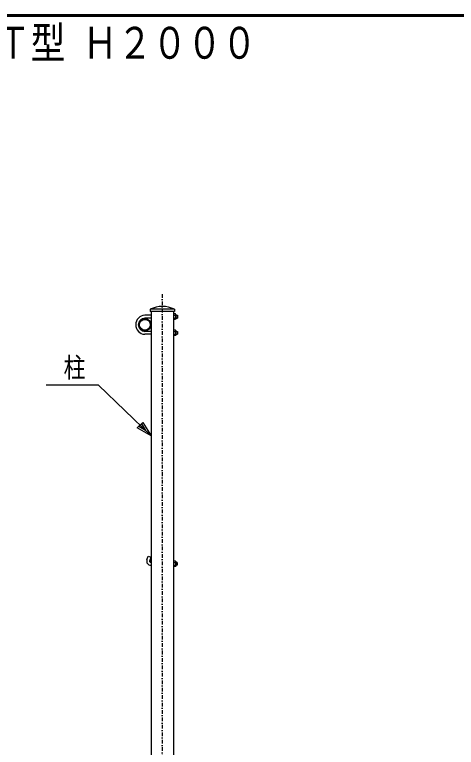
# Model space of a CAD drawing. Units: millimetres, scale not verified. Extents: x -4425 to 4425, y -3150 to 3150.
# Drawn here: x 141 to 1341, y 933 to 2925 of the extents above; entities that cross this region are included whole.
import ezdxf
from ezdxf.enums import TextEntityAlignment as Align

# ---------------------------------------------------------------- set-up
doc = ezdxf.new("R2010")
doc.units = ezdxf.units.MM
doc.header["$LTSCALE"] = 20
doc.linetypes.add('USER1', pattern=[1.01, 0.5, -0.25, 0.01, -0.25])
for name, color, linetype, lineweight in [('0-0_1', 7, 'Continuous', 25), ('0-4_WAKU', 7, 'Continuous', 25), ('0-5_D-TTL-TXT', 7, 'Continuous', 25)]:
    doc.layers.add(name, color=color, linetype=linetype, lineweight=lineweight)
doc.styles.add('ＭＳ ゴシック', font='')
doc.styles.get('ＭＳ ゴシック').set_extended_font_data('MS Gothic')

msp = doc.modelspace()

# ---------------------------------------------------------------- linework, layer by layer
at = {"layer": '0-0_1', "color": 4, "linetype": 'USER1'}
msp.add_line((542.45, 2165.55), (542.45, -264.7), dxfattribs=at)
at = {"layer": '0-0_1'}
for p, q in [((575.45, 2123.95), (509.45, 2123.95)), ((509.45, 2123.95), (509.45, 2117.95)), ((575.45, 2117.95), (509.45, 2117.95)), ((578.64, 2111.45), (572.71, 2111.45)), ((575.45, 2123.95), (575.45, 2117.95)), ((579.21, 2110.2), (578.64, 2111.45)), ((512.11, 2107.95), (495.11, 2107.95)), ((512.11, 2099.95), (495.11, 2099.95)), ((572.71, 2107.7), (578.64, 2107.7)), ((572.71, 2100.2), (578.64, 2100.2)), ((579.21, 2107.95), (583.61, 2107.95)), ((579.21, 2099.95), (583.61, 2099.95)), ((583.61, 2107.95), (583.61, 2099.95)), ((583.61, 2107.95), (584.21, 2107.35)), ((584.21, 2100.55), (583.61, 2099.95)), ((584.21, 2107.35), (584.21, 2100.55)), ((512.11, 2063.95), (495.11, 2063.95)), ((512.11, 2055.95), (495.11, 2055.95)), ((578.64, 2067.45), (572.71, 2067.45)), ((572.71, 2063.69), (578.64, 2063.69)), ((572.71, 2056.2), (578.64, 2056.2)), ((579.21, 2066.2), (578.64, 2067.45)), ((579.21, 2063.95), (583.61, 2063.95)), ((579.21, 2055.95), (583.61, 2055.95)), ((583.61, 2063.95), (583.61, 2055.95)), ((583.61, 2063.95), (584.21, 2063.35)), ((583.61, 2055.95), (584.21, 2056.55)), ((584.21, 2063.35), (584.21, 2056.55)), ((500.69, 1442.71), (504.43, 1452.99)), ((504.43, 1452.99), (511.95, 1450.26)), ((508.21, 1439.97), (511.95, 1450.26)), ((511.03, 1435.95), (512.15, 1435.95)), ((578.67, 1439.45), (572.75, 1439.45)), ((572.75, 1435.69), (578.67, 1435.69)), ((579.25, 1438.2), (578.67, 1439.45)), ((582.65, 1435.95), (579.25, 1435.95)), ((583.25, 1435.35), (582.65, 1435.95)), ((582.65, 1435.95), (582.65, 1427.95)), ((583.25, 1435.35), (583.25, 1428.55)), ((511.03, 1427.95), (512.15, 1427.95)), ((572.75, 1428.2), (578.67, 1428.2)), ((582.65, 1427.95), (579.25, 1427.95)), ((583.25, 1428.55), (582.65, 1427.95))]:
    msp.add_line(p, q, dxfattribs=at)
at = {"layer": '0-0_1', "color": 4}
for p, q in [((579.21, 2107.35), (584.21, 2107.35)), ((579.21, 2100.55), (584.21, 2100.55)), ((579.21, 2063.35), (584.21, 2063.35)), ((579.21, 2056.55), (584.21, 2056.55)), ((583.25, 1435.35), (579.25, 1435.35)), ((583.25, 1428.55), (579.25, 1428.55))]:
    msp.add_line(p, q, dxfattribs=at)
at = {"layer": '0-0_1'}
for points in [[(512.15, 2117.95), (512.15, 98.95), (512.15, -206.05)], [(572.75, 2117.95), (572.75, 98.95), (572.75, -206.05)], [(579.21, 2110.2), (579.21, 2097.7), (578.64, 2096.45), (572.71, 2096.45)], [(579.21, 2066.2), (579.21, 2053.7), (578.64, 2052.45), (572.71, 2052.45)], [(579.25, 1438.2), (579.25, 1425.7), (578.67, 1424.45), (572.75, 1424.45)]]:
    msp.add_lwpolyline(points, dxfattribs=at)
at = {"layer": '0-0_1', "color": 4}
for points in [[(512.15, 1779.79), (368.79, 1918.02), (227.04, 1918.02)], [(485.56, 1812.73), (497.03, 1794.37), (478.27, 1805.17)]]:
    msp.add_lwpolyline(points, dxfattribs=at)
msp.add_lwpolyline([(489.2, 1816.51), (512.15, 1779.79), (474.63, 1801.39)], close=True, dxfattribs=at)
at = {"layer": '0-0_1'}
for centre, radius in [((495.11, 2081.95), 17), ((495.11, 2081.95), 14.7), ((510.15, 1438.95), 2)]:
    msp.add_circle(centre, radius, dxfattribs=at)
for centre, radius, start, end in [((542.45, 2059.87), 72.08, 62.75156, 117.24901), ((496.11, 2081.95), 26, 92.20422, 267.79578), ((496.11, 2081.95), 18, 93.18472, 266.81528), ((573.5, 2110.2), 5.71, 334.0202, 0), ((566.77, 2103.95), 12.45, 342.48083, 17.5195), ((573.5, 2097.7), 5.71, 0, 25.97979), ((573.5, 2066.2), 5.71, 334.0202, 0), ((566.77, 2059.95), 12.45, 342.48083, 17.5195), ((573.5, 2053.7), 5.71, 0, 25.97979), ((511.03, 1438.95), 11, 160.00017, 270), ((511.03, 1438.95), 3, 160.00017, 270), ((566.8, 1431.95), 12.45, 342.48373, 17.51709), ((573.54, 1438.2), 5.71, 334.0199, 0), ((573.54, 1425.7), 5.71, 0, 25.9799)]:
    msp.add_arc(centre, radius, start, end, dxfattribs=at)
at = {"layer": '0-4_WAKU'}
msp.add_line((-4048.16, 2923), (4197.84, 2923), dxfattribs=at)
msp.add_lwpolyline([(-4050.16, 2925), (4199.84, 2925), (4199.84, -2925), (-4050.16, -2925)], close=True, dxfattribs=at)
msp.add_lwpolyline([(-4046.16, -2921), (-4046.16, 2921), (4195.84, 2921)], dxfattribs=at)

# ---------------------------------------------------------------- texts
at = {"layer": '0-0_1', "color": 4, "style": 'ＭＳ ゴシック', "width": 0.8}
msp.add_text('柱', height=54.12, dxfattribs=at).set_placement((274.29, 1922.61), align=Align.BOTTOM_LEFT)
at = {"layer": '0-5_D-TTL-TXT', "style": 'ＭＳ ゴシック', "width": 0.8}
msp.add_text('ＰＦ－１ＰＥＴ型 Ｈ２０００', height=86.65, dxfattribs=at).set_placement((-477.43, 2779.22), align=Align.BOTTOM_LEFT)

doc.saveas('drawing.dxf')
